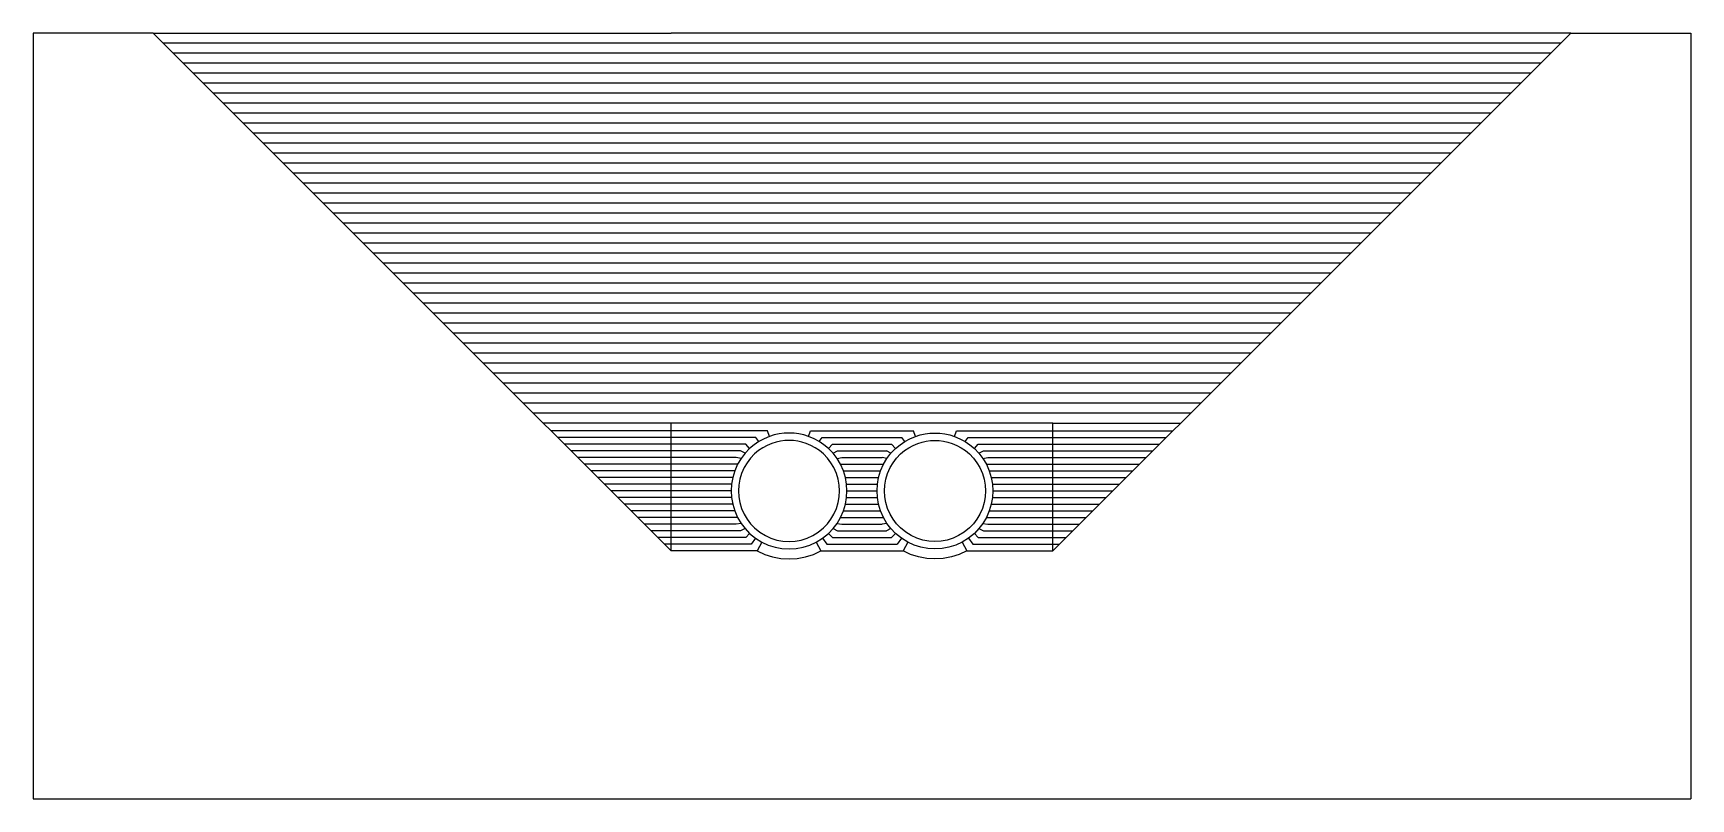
# Model space of a CAD drawing. Extents: x -994 to 994, y -370 to 550.
import ezdxf

# ---------------------------------------------------------------- set-up
doc = ezdxf.new("R2010")
doc.units = 0
doc.layers.get('0').update_dxf_attribs({"linetype": 'CONTINUOUS'})

msp = doc.modelspace()

# ---------------------------------------------------------------- linework, layer by layer
for p, q in [((-850.5, 549.5), (-994.5, 549.5)), ((-994.5, 549.5), (-994.5, -369.5)), ((-850.5, 549.5), (-229, 549.5)), ((-838.5, 537.5), (-850.5, 549.5)), ((838.5, 537.5), (-838.5, 537.5)), ((-826.5, 525.5), (-838.5, 537.5)), ((229, 549.5), (-229, 549.5)), ((850.5, 549.5), (229, 549.5)), ((826.5, 525.5), (838.5, 537.5)), ((838.5, 537.5), (850.5, 549.5)), ((850.5, 549.5), (994.5, 549.5)), ((994.5, 549.5), (994.5, -369.5)), ((826.5, 525.5), (-826.5, 525.5)), ((-814.5, 513.5), (-826.5, 525.5)), ((814.5, 513.5), (826.5, 525.5)), ((814.5, 513.5), (-814.5, 513.5)), ((-802.5, 501.5), (-814.5, 513.5)), ((802.5, 501.5), (-802.5, 501.5)), ((-790.5, 489.5), (-802.5, 501.5)), ((790.5, 489.5), (802.5, 501.5)), ((802.5, 501.5), (814.5, 513.5)), ((790.5, 489.5), (-790.5, 489.5)), ((-778.5, 477.5), (-790.5, 489.5)), ((778.5, 477.5), (-778.5, 477.5)), ((-766.5, 465.5), (-778.5, 477.5)), ((766.5, 465.5), (778.5, 477.5)), ((778.5, 477.5), (790.5, 489.5)), ((766.5, 465.5), (-766.5, 465.5)), ((-754.5, 453.5), (-766.5, 465.5)), ((754.5, 453.5), (766.5, 465.5)), ((754.5, 453.5), (-754.5, 453.5)), ((-742.5, 441.5), (-754.5, 453.5)), ((742.5, 441.5), (-742.5, 441.5)), ((-730.5, 429.5), (-742.5, 441.5)), ((730.5, 429.5), (742.5, 441.5)), ((742.5, 441.5), (754.5, 453.5)), ((730.5, 429.5), (-730.5, 429.5)), ((-718.5, 417.5), (-730.5, 429.5)), ((718.5, 417.5), (730.5, 429.5)), ((718.5, 417.5), (-718.5, 417.5)), ((-706.5, 405.5), (-718.5, 417.5)), ((706.5, 405.5), (-706.5, 405.5)), ((-694.5, 393.5), (-706.5, 405.5)), ((694.5, 393.5), (706.5, 405.5)), ((706.5, 405.5), (718.5, 417.5)), ((694.5, 393.5), (-694.5, 393.5)), ((-682.5, 381.5), (-694.5, 393.5)), ((682.5, 381.5), (-682.5, 381.5)), ((-670.5, 369.5), (-682.5, 381.5)), ((670.5, 369.5), (682.5, 381.5)), ((682.5, 381.5), (694.5, 393.5)), ((670.5, 369.5), (-670.5, 369.5)), ((-658.5, 357.5), (-670.5, 369.5)), ((658.5, 357.5), (670.5, 369.5)), ((658.5, 357.5), (-658.5, 357.5)), ((-646.5, 345.5), (-658.5, 357.5)), ((646.5, 345.5), (-646.5, 345.5)), ((-634.5, 333.5), (-646.5, 345.5)), ((634.5, 333.5), (646.5, 345.5)), ((646.5, 345.5), (658.5, 357.5)), ((634.5, 333.5), (-634.5, 333.5)), ((-622.5, 321.5), (-634.5, 333.5)), ((622.5, 321.5), (-622.5, 321.5)), ((-610.5, 309.5), (-622.5, 321.5)), ((610.5, 309.5), (622.5, 321.5)), ((622.5, 321.5), (634.5, 333.5)), ((610.5, 309.5), (-610.5, 309.5)), ((-598.5, 297.5), (-610.5, 309.5)), ((598.5, 297.5), (610.5, 309.5)), ((598.5, 297.5), (-598.5, 297.5)), ((-586.5, 285.5), (-598.5, 297.5)), ((586.5, 285.5), (-586.5, 285.5)), ((-574.5, 273.5), (-586.5, 285.5)), ((574.5, 273.5), (586.5, 285.5)), ((586.5, 285.5), (598.5, 297.5)), ((574.5, 273.5), (-574.5, 273.5)), ((-562.5, 261.5), (-574.5, 273.5)), ((562.5, 261.5), (-562.5, 261.5)), ((-550.5, 249.5), (-562.5, 261.5)), ((550.5, 249.5), (562.5, 261.5)), ((562.5, 261.5), (574.5, 273.5)), ((550.5, 249.5), (-550.5, 249.5)), ((-538.5, 237.5), (-550.5, 249.5)), ((538.5, 237.5), (550.5, 249.5)), ((538.5, 237.5), (-538.5, 237.5)), ((-526.5, 225.5), (-538.5, 237.5)), ((526.5, 225.5), (-526.5, 225.5)), ((-514.5, 213.5), (-526.5, 225.5)), ((514.5, 213.5), (526.5, 225.5)), ((526.5, 225.5), (538.5, 237.5)), ((514.5, 213.5), (-514.5, 213.5)), ((-502.5, 201.5), (-514.5, 213.5)), ((502.5, 201.5), (-502.5, 201.5)), ((-490.5, 189.5), (-502.5, 201.5)), ((490.5, 189.5), (502.5, 201.5)), ((502.5, 201.5), (514.5, 213.5)), ((490.5, 189.5), (-490.5, 189.5)), ((-478.5, 177.5), (-490.5, 189.5)), ((478.5, 177.5), (490.5, 189.5)), ((478.5, 177.5), (-478.5, 177.5)), ((-466.5, 165.5), (-478.5, 177.5)), ((466.5, 165.5), (-466.5, 165.5)), ((-454.5, 153.5), (-466.5, 165.5)), ((454.5, 153.5), (466.5, 165.5)), ((466.5, 165.5), (478.5, 177.5)), ((454.5, 153.5), (-454.5, 153.5)), ((-442.5, 141.5), (-454.5, 153.5)), ((442.5, 141.5), (-442.5, 141.5)), ((-430.5, 129.5), (-442.5, 141.5)), ((430.5, 129.5), (442.5, 141.5)), ((442.5, 141.5), (454.5, 153.5)), ((430.5, 129.5), (-430.5, 129.5)), ((-418.5, 117.5), (-430.5, 129.5)), ((418.5, 117.5), (430.5, 129.5)), ((418.5, 117.5), (-418.5, 117.5)), ((-406.5, 105.5), (-418.5, 117.5)), ((406.5, 105.5), (-406.5, 105.5)), ((-394.5, 93.5), (-406.5, 105.5)), ((394.5, 93.5), (406.5, 105.5)), ((406.5, 105.5), (418.5, 117.5)), ((394.5, 93.5), (-394.5, 93.5)), ((-382.5, 81.5), (-394.5, 93.5)), ((-229, 81.5), (-382.5, 81.5)), ((-373, 72), (-382.5, 81.5)), ((229, 81.5), (-229, 81.5)), ((-229, 72), (-229, 81.5)), ((229, 72), (229, 81.5)), ((229, 81.5), (382.5, 81.5)), ((373, 72), (382.5, 81.5)), ((382.5, 81.5), (394.5, 93.5)), ((-229, 72), (-373, 72)), ((-365, 64), (-373, 72)), ((-229, 64), (-365, 64)), ((-357, 56), (-365, 64)), ((-113.4, 72), (-229, 72)), ((-229, 64), (-229, 72)), ((-127.4, 64), (-229, 64)), ((-229, 56), (-229, 64)), ((-123.6, 59.4), (-127.4, 64)), ((-117.5, 62.7), (-123.6, 59.4)), ((-111, 65.4), (-117.5, 62.7)), ((-111, 65.4), (-113.4, 72)), ((-105.3, 67.2), (-111, 65.4)), ((-99.4, 68.5), (-105.3, 67.2)), ((-97.9, 59.8), (-103, 58.7)), ((-93.5, 69.2), (-99.4, 68.5)), ((-92.7, 60.5), (-97.9, 59.8)), ((-87.5, 69.5), (-93.5, 69.2)), ((-87.5, 60.7), (-92.7, 60.5)), ((-81.5, 69.2), (-87.5, 69.5)), ((-87.5, 69.5), (-87.5, 69.5)), ((-82.3, 60.5), (-87.5, 60.7)), ((-77.1, 59.8), (-82.3, 60.5)), ((-75.6, 68.5), (-81.5, 69.2)), ((-72, 58.7), (-77.1, 59.8)), ((-69.7, 67.2), (-75.6, 68.5)), ((-64, 65.4), (-69.7, 67.2)), ((-64, 65.4), (-61.6, 72)), ((-57.5, 62.7), (-64, 65.4)), ((-61.6, 72), (61.6, 72)), ((-51.4, 59.4), (-57.5, 62.7)), ((-51.4, 59.4), (-47.6, 64)), ((-47.6, 64), (47.6, 64)), ((51.4, 59.4), (47.6, 64)), ((51.4, 59.4), (57.5, 62.7)), ((57.5, 62.7), (64, 65.4)), ((64, 65.4), (61.6, 72)), ((64, 65.4), (69.7, 67.2)), ((69.7, 67.2), (75.6, 68.5)), ((72, 58.7), (77.1, 59.8)), ((75.6, 68.5), (81.5, 69.2)), ((77.1, 59.8), (82.3, 60.5)), ((81.5, 69.2), (87.5, 69.5)), ((82.3, 60.5), (87.5, 60.7)), ((87.5, 69.5), (93.5, 69.2)), ((87.5, 69.5), (87.5, 69.5)), ((87.5, 60.7), (92.7, 60.5)), ((92.7, 60.5), (97.9, 59.8)), ((93.5, 69.2), (99.4, 68.5)), ((97.9, 59.8), (103, 58.7)), ((99.4, 68.5), (105.3, 67.2)), ((105.3, 67.2), (111, 65.4)), ((111, 65.4), (113.4, 72)), ((111, 65.4), (117.5, 62.7)), ((113.4, 72), (229, 72)), ((117.5, 62.7), (123.6, 59.4)), ((123.6, 59.4), (127.4, 64)), ((127.4, 64), (229, 64)), ((229, 64), (229, 72)), ((229, 72), (373, 72)), ((229, 56), (229, 64)), ((229, 64), (365, 64)), ((357, 56), (365, 64)), ((365, 64), (373, 72)), ((-229, 56), (-357, 56)), ((-349, 48), (-357, 56)), ((-229, 48), (-349, 48)), ((-341, 40), (-349, 48)), ((-229, 40), (-341, 40)), ((-333, 32), (-341, 40)), ((-139.5, 56), (-229, 56)), ((-229, 48), (-229, 56)), ((-145.6, 48), (-229, 48)), ((-229, 40), (-229, 48)), ((-151, 40), (-229, 40)), ((-229, 32), (-229, 40)), ((-145.1, 38.9), (-151, 40)), ((-140.3, 45.2), (-145.6, 48)), ((-140.3, 45.2), (-145.1, 38.9)), ((-134.8, 50.9), (-140.3, 45.2)), ((-134.8, 50.9), (-139.5, 56)), ((-129.4, 55.4), (-134.8, 50.9)), ((-128.8, 44.5), (-133.6, 39.4)), ((-123.6, 59.4), (-129.4, 55.4)), ((-124.1, 48.4), (-128.8, 44.5)), ((-119, 51.8), (-124.1, 48.4)), ((-113.7, 54.7), (-119, 51.8)), ((-108, 57.1), (-113.7, 54.7)), ((-103, 58.7), (-108, 57.1)), ((-67, 57.1), (-72, 58.7)), ((-61.3, 54.7), (-67, 57.1)), ((-56, 51.8), (-61.3, 54.7)), ((-50.9, 48.4), (-56, 51.8)), ((-45.6, 55.4), (-51.4, 59.4)), ((-46.2, 44.5), (-50.9, 48.4)), ((-41.4, 39.4), (-46.2, 44.5)), ((-40.2, 50.9), (-45.6, 55.4)), ((-40.2, 50.9), (-35.5, 56)), ((-34.7, 45.2), (-40.2, 50.9)), ((-35.5, 56), (35.5, 56)), ((-34.7, 45.2), (-29.4, 48)), ((-29.9, 38.9), (-34.7, 45.2)), ((-29.9, 38.9), (-24, 40)), ((-29.4, 48), (29.4, 48)), ((-24, 40), (24, 40)), ((29.9, 38.9), (24, 40)), ((34.7, 45.2), (29.4, 48)), ((29.9, 38.9), (34.7, 45.2)), ((34.7, 45.2), (40.2, 50.9)), ((40.2, 50.9), (35.5, 56)), ((40.2, 50.9), (45.6, 55.4)), ((41.4, 39.4), (46.2, 44.5)), ((45.6, 55.4), (51.4, 59.4)), ((46.2, 44.5), (50.9, 48.4)), ((50.9, 48.4), (56, 51.8)), ((56, 51.8), (61.3, 54.7)), ((61.3, 54.7), (67, 57.1)), ((67, 57.1), (72, 58.7)), ((103, 58.7), (108, 57.1)), ((108, 57.1), (113.7, 54.7)), ((113.7, 54.7), (119, 51.8)), ((119, 51.8), (124.1, 48.4)), ((123.6, 59.4), (129.4, 55.4)), ((124.1, 48.4), (128.8, 44.5)), ((128.8, 44.5), (133.6, 39.4)), ((129.4, 55.4), (134.8, 50.9)), ((134.8, 50.9), (139.5, 56)), ((134.8, 50.9), (140.3, 45.2)), ((139.5, 56), (229, 56)), ((140.3, 45.2), (145.6, 48)), ((140.3, 45.2), (145.1, 38.9)), ((145.1, 38.9), (151, 40)), ((145.6, 48), (229, 48)), ((151, 40), (229, 40)), ((229, 48), (229, 56)), ((229, 56), (357, 56)), ((229, 40), (229, 48)), ((229, 48), (349, 48)), ((229, 32), (229, 40)), ((229, 40), (341, 40)), ((333, 32), (341, 40)), ((341, 40), (349, 48)), ((349, 48), (357, 56)), ((-229, 32), (-333, 32)), ((-325, 24), (-333, 32)), ((-229, 24), (-325, 24)), ((-317, 16), (-325, 24)), ((-149.2, 32), (-229, 32)), ((-229, 24), (-229, 32)), ((-152.7, 24), (-229, 24)), ((-229, 16), (-229, 24)), ((-152.7, 24), (-155.1, 16)), ((-149.2, 32), (-152.7, 24)), ((-145.1, 38.9), (-149.2, 32)), ((-144.4, 20.9), (-146.5, 14)), ((-141.3, 28), (-144.4, 20.9)), ((-137.8, 33.9), (-141.3, 28)), ((-133.6, 39.4), (-137.8, 33.9)), ((-37.2, 33.9), (-41.4, 39.4)), ((-33.7, 28), (-37.2, 33.9)), ((-30.6, 20.9), (-33.7, 28)), ((-28.5, 14), (-30.6, 20.9)), ((-25.8, 32), (-29.9, 38.9)), ((-25.8, 32), (25.8, 32)), ((-22.3, 24), (-25.8, 32)), ((-22.3, 24), (22.3, 24)), ((-19.9, 16), (-22.3, 24)), ((19.9, 16), (22.3, 24)), ((22.3, 24), (25.8, 32)), ((25.8, 32), (29.9, 38.9)), ((28.5, 14), (30.6, 20.9)), ((30.6, 20.9), (33.7, 28)), ((33.7, 28), (37.2, 33.9)), ((37.2, 33.9), (41.4, 39.4)), ((133.6, 39.4), (137.8, 33.9)), ((137.8, 33.9), (141.3, 28)), ((141.3, 28), (144.4, 20.9)), ((144.4, 20.9), (146.5, 14)), ((145.1, 38.9), (149.2, 32)), ((149.2, 32), (229, 32)), ((149.2, 32), (152.7, 24)), ((152.7, 24), (229, 24)), ((152.7, 24), (155.1, 16)), ((229, 24), (229, 32)), ((229, 32), (333, 32)), ((229, 16), (229, 24)), ((229, 24), (325, 24)), ((317, 16), (325, 24)), ((325, 24), (333, 32)), ((-229, 16), (-317, 16)), ((-309, 8), (-317, 16)), ((-229, 8), (-309, 8)), ((-301, 0), (-309, 8)), ((-155.1, 16), (-229, 16)), ((-229, 8), (-229, 16)), ((-156.5, 8), (-229, 8)), ((-229, 0), (-229, 8)), ((-157, 0), (-229, 0)), ((-229, -8), (-229, 0)), ((-156.5, 8), (-157, 0)), ((-155.1, 16), (-156.5, 8)), ((-147.8, 7), (-148.2, 0)), ((-148.2, 0), (-147.8, -7)), ((-146.5, 14), (-147.8, 7)), ((-27.2, 7), (-28.5, 14)), ((-26.8, 0), (-27.2, 7)), ((-19.9, 16), (19.9, 16)), ((-18.5, 8), (-19.9, 16)), ((-18.5, 8), (18.5, 8)), ((-18, 0), (-18.5, 8)), ((-18, 0), (18, 0)), ((18, 0), (18.5, 8)), ((18.5, 8), (19.9, 16)), ((26.8, 0), (27.2, 7)), ((27.2, 7), (28.5, 14)), ((146.5, 14), (147.8, 7)), ((147.8, 7), (148.2, 0)), ((148.2, 0), (147.8, -7)), ((155.1, 16), (229, 16)), ((155.1, 16), (156.5, 8)), ((156.5, 8), (229, 8)), ((156.5, 8), (157, 0)), ((157, 0), (229, 0)), ((229, 8), (229, 16)), ((229, 16), (317, 16)), ((229, 0), (229, 8)), ((229, 8), (309, 8)), ((229, -8), (229, 0)), ((301, 0), (309, 8)), ((309, 8), (317, 16)), ((-229, 0), (-301, 0)), ((-293, -8), (-301, 0)), ((-229, -8), (-293, -8)), ((-285, -16), (-293, -8)), ((-229, -16), (-285, -16)), ((-277, -24), (-285, -16)), ((-156.5, -8), (-229, -8)), ((-229, -16), (-229, -8)), ((-155.1, -16), (-229, -16)), ((-229, -24), (-229, -16)), ((-157, 0), (-156.5, -8)), ((-156.5, -8), (-155.1, -16)), ((-155.1, -16), (-152.7, -24)), ((-147.8, -7), (-146.5, -14)), ((-146.5, -14), (-144.4, -20.9)), ((-30.6, -20.9), (-28.5, -14)), ((-28.5, -14), (-27.2, -7)), ((-27.2, -7), (-26.8, 0)), ((-22.3, -24), (-19.9, -16)), ((-19.9, -16), (-18.5, -8)), ((-19.9, -16), (19.9, -16)), ((-18.5, -8), (-18, 0)), ((-18.5, -8), (18.5, -8)), ((18.5, -8), (18, 0)), ((19.9, -16), (18.5, -8)), ((22.3, -24), (19.9, -16)), ((27.2, -7), (26.8, 0)), ((28.5, -14), (27.2, -7)), ((30.6, -20.9), (28.5, -14)), ((146.5, -14), (144.4, -20.9)), ((147.8, -7), (146.5, -14)), ((155.1, -16), (152.7, -24)), ((156.5, -8), (155.1, -16)), ((155.1, -16), (229, -16)), ((157, 0), (156.5, -8)), ((156.5, -8), (229, -8)), ((229, 0), (301, 0)), ((229, -16), (229, -8)), ((229, -8), (293, -8)), ((229, -24), (229, -16)), ((229, -16), (285, -16)), ((277, -24), (285, -16)), ((285, -16), (293, -8)), ((293, -8), (301, 0)), ((-229, -24), (-277, -24)), ((-269, -32), (-277, -24)), ((-229, -32), (-269, -32)), ((-261, -40), (-269, -32)), ((-152.7, -24), (-229, -24)), ((-229, -32), (-229, -24)), ((-149.2, -32), (-229, -32)), ((-229, -40), (-229, -32)), ((-152.7, -24), (-149.2, -32)), ((-145.1, -38.9), (-151, -40)), ((-149.2, -32), (-145.1, -38.9)), ((-145.1, -38.9), (-140.3, -45.2)), ((-144.4, -20.9), (-141.3, -28)), ((-141.3, -28), (-137.8, -33.9)), ((-137.8, -33.9), (-133.6, -39.4)), ((-133.6, -39.4), (-128.8, -44.4)), ((-46.2, -44.4), (-41.4, -39.4)), ((-41.4, -39.4), (-37.2, -33.9)), ((-37.2, -33.9), (-33.7, -28)), ((-34.7, -45.2), (-29.9, -38.9)), ((-33.7, -28), (-30.6, -20.9)), ((-29.9, -38.9), (-25.8, -32)), ((-29.9, -38.9), (-24, -40)), ((-25.8, -32), (-22.3, -24)), ((-25.8, -32), (25.8, -32)), ((-22.3, -24), (22.3, -24)), ((25.8, -32), (22.3, -24)), ((29.9, -38.9), (24, -40)), ((29.9, -38.9), (25.8, -32)), ((34.7, -45.2), (29.9, -38.9)), ((33.7, -28), (30.6, -20.9)), ((37.2, -33.9), (33.7, -28)), ((41.4, -39.4), (37.2, -33.9)), ((46.2, -44.4), (41.4, -39.4)), ((133.6, -39.4), (128.8, -44.4)), ((137.8, -33.9), (133.6, -39.4)), ((141.3, -28), (137.8, -33.9)), ((145.1, -38.9), (140.3, -45.2)), ((144.4, -20.9), (141.3, -28)), ((149.2, -32), (145.1, -38.9)), ((145.1, -38.9), (151, -40)), ((152.7, -24), (149.2, -32)), ((149.2, -32), (229, -32)), ((152.7, -24), (229, -24)), ((229, -32), (229, -24)), ((229, -24), (277, -24)), ((229, -40), (229, -32)), ((229, -32), (269, -32)), ((261, -40), (269, -32)), ((269, -32), (277, -24)), ((-229, -40), (-261, -40)), ((-253, -48), (-261, -40)), ((-229, -48), (-253, -48)), ((-245, -56), (-253, -48)), ((-229, -56), (-245, -56)), ((-237, -64), (-245, -56)), ((-151, -40), (-229, -40)), ((-229, -48), (-229, -40)), ((-145.6, -48), (-229, -48)), ((-229, -56), (-229, -48)), ((-139.5, -56), (-229, -56)), ((-229, -64), (-229, -56)), ((-140.3, -45.2), (-145.6, -48)), ((-140.3, -45.2), (-134.8, -50.9)), ((-134.8, -50.9), (-139.5, -56)), ((-134.8, -50.9), (-127.8, -56.6)), ((-127.8, -56.6), (-133, -64)), ((-128.8, -44.4), (-122.6, -49.4)), ((-127.8, -56.6), (-120.1, -61.4)), ((-122.6, -49.4), (-115.9, -53.6)), ((-115.9, -53.6), (-109.2, -56.7)), ((-109.2, -56.7), (-102.1, -58.9)), ((-102.1, -58.9), (-94.9, -60.2)), ((-80.1, -60.2), (-72.9, -58.9)), ((-72.9, -58.9), (-65.8, -56.7)), ((-65.8, -56.7), (-59.1, -53.6)), ((-59.1, -53.6), (-52.4, -49.4)), ((-54.9, -61.4), (-47.2, -56.6)), ((-52.4, -49.4), (-46.2, -44.4)), ((-47.2, -56.6), (-40.2, -50.9)), ((-47.2, -56.6), (-42, -64)), ((-40.2, -50.9), (-34.7, -45.2)), ((-40.2, -50.9), (-35.5, -56)), ((-35.5, -56), (35.5, -56)), ((-34.7, -45.2), (-29.4, -48)), ((-29.4, -48), (29.4, -48)), ((-24, -40), (24, -40)), ((34.7, -45.2), (29.4, -48)), ((40.2, -50.9), (34.7, -45.2)), ((40.2, -50.9), (35.5, -56)), ((47.2, -56.6), (40.2, -50.9)), ((47.2, -56.6), (42, -64)), ((52.4, -49.4), (46.2, -44.4)), ((54.9, -61.4), (47.2, -56.6)), ((59.1, -53.6), (52.4, -49.4)), ((65.8, -56.7), (59.1, -53.6)), ((72.9, -58.9), (65.8, -56.7)), ((80.1, -60.2), (72.9, -58.9)), ((102.1, -58.9), (94.9, -60.2)), ((109.2, -56.7), (102.1, -58.9)), ((115.9, -53.6), (109.2, -56.7)), ((122.6, -49.4), (115.9, -53.6)), ((127.8, -56.6), (120.1, -61.4)), ((128.8, -44.4), (122.6, -49.4)), ((134.8, -50.9), (127.8, -56.6)), ((127.8, -56.6), (133, -64)), ((140.3, -45.2), (134.8, -50.9)), ((134.8, -50.9), (139.5, -56)), ((139.5, -56), (229, -56)), ((140.3, -45.2), (145.6, -48)), ((145.6, -48), (229, -48)), ((151, -40), (229, -40)), ((229, -48), (229, -40)), ((229, -40), (261, -40)), ((229, -56), (229, -48)), ((229, -48), (253, -48)), ((229, -64), (229, -56)), ((229, -56), (245, -56)), ((237, -64), (245, -56)), ((245, -56), (253, -48)), ((253, -48), (261, -40)), ((-229, -64), (-237, -64)), ((-229, -72), (-237, -64)), ((-133, -64), (-229, -64)), ((-229, -72), (-229, -64)), ((-125.7, -72), (-229, -72)), ((-120.1, -61.4), (-125.7, -72)), ((-125.7, -72), (-116.7, -76.1)), ((-120.1, -61.4), (-112.4, -64.9)), ((-116.7, -76.1), (-107.2, -79.1)), ((-112.4, -64.9), (-104.3, -67.4)), ((-107.2, -79.1), (-97.4, -80.9)), ((-104.3, -67.4), (-96, -69)), ((-96, -69), (-87.5, -69.5)), ((-94.9, -60.2), (-87.5, -60.7)), ((-87.5, -60.7), (-80.1, -60.2)), ((-87.5, -69.5), (-79, -69)), ((-79, -69), (-70.7, -67.4)), ((-77.6, -80.9), (-67.8, -79.1)), ((-70.7, -67.4), (-62.6, -64.9)), ((-67.8, -79.1), (-58.3, -76.1)), ((-62.6, -64.9), (-54.9, -61.4)), ((-58.3, -76.1), (-49.3, -72)), ((-54.9, -61.4), (-49.3, -72)), ((-49.3, -72), (49.3, -72)), ((-42, -64), (42, -64)), ((54.9, -61.4), (49.3, -72)), ((58.3, -76.1), (49.3, -72)), ((62.6, -64.9), (54.9, -61.4)), ((67.8, -79.1), (58.3, -76.1)), ((70.7, -67.4), (62.6, -64.9)), ((77.6, -80.9), (67.8, -79.1)), ((79, -69), (70.7, -67.4)), ((87.5, -69.5), (79, -69)), ((87.5, -60.7), (80.1, -60.2)), ((94.9, -60.2), (87.5, -60.7)), ((96, -69), (87.5, -69.5)), ((104.3, -67.4), (96, -69)), ((107.2, -79.1), (97.4, -80.9)), ((112.4, -64.9), (104.3, -67.4)), ((116.7, -76.1), (107.2, -79.1)), ((120.1, -61.4), (112.4, -64.9)), ((125.7, -72), (116.7, -76.1)), ((120.1, -61.4), (125.7, -72)), ((125.7, -72), (229, -72)), ((133, -64), (229, -64)), ((229, -72), (229, -64)), ((229, -64), (237, -64)), ((229, -72), (237, -64)), ((-97.4, -80.9), (-87.5, -81.5)), ((-87.5, -81.5), (-77.6, -80.9)), ((87.5, -81.5), (77.6, -80.9)), ((97.4, -80.9), (87.5, -81.5)), ((-994.5, -369.5), (994.5, -369.5))]:
    msp.add_line(p, q)

doc.saveas('drawing.dxf')
